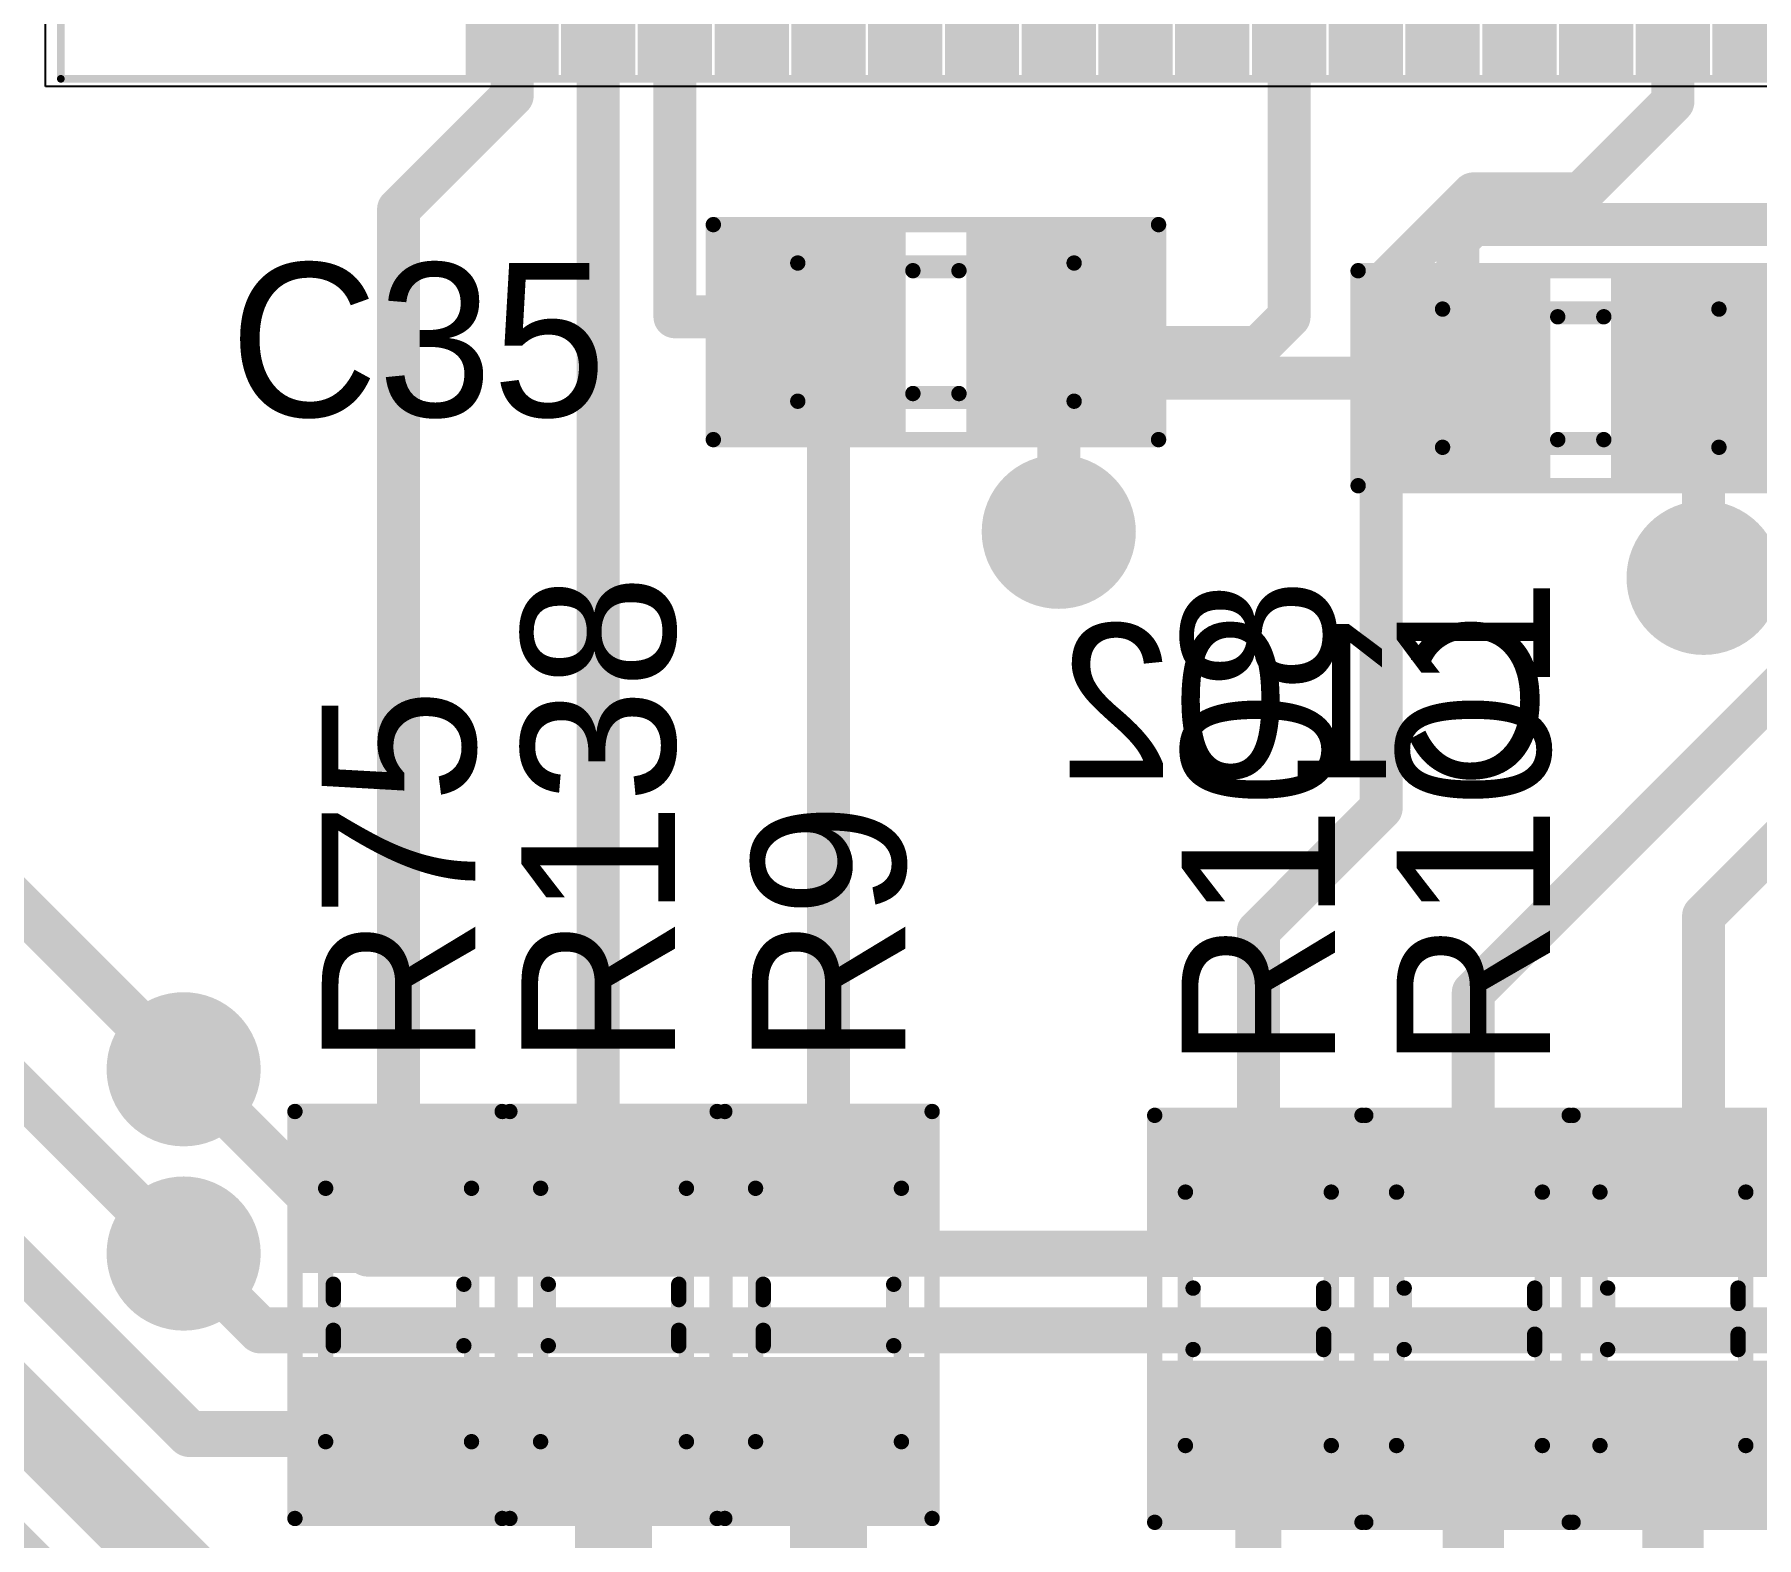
# Model space of a CAD drawing. Header units: millimetres. Extents: x 29 to 180, y 30 to 200.
# Drawn here: x 84.23 to 95.44, y 125.45 to 135.24 of the extents above; entities that cross this region are included whole.
import ezdxf

# ---------------------------------------------------------------- set-up
doc = ezdxf.new("R2010")
doc.units = ezdxf.units.MM
for name, color, linetype in [('BottomLayer', 5, 'Continuous'), ('BottomOverlay', 54, 'Continuous'), ('BottomPaste', 16, 'Continuous'), ('BottomSolder', 6, 'Continuous'), ('Mechanical13', 56, 'Continuous'), ('Mechanical15', 56, 'Continuous'), ('MultiLayer', 9, 'Continuous'), ('TopLayer', 1, 'Continuous'), ('TopOverlay', 2, 'Continuous'), ('TopPaste', 8, 'Continuous'), ('TopSolder', 216, 'Continuous'), ('ViaHoleLayer', 16, 'Continuous')]:
    doc.layers.add(name, color=color, linetype=linetype)

# ---------------------------------------------------------------- blocks, each defined once
blk = doc.blocks.new('SMD_R_0603_136')
at = {"layer": 'Mechanical13', "const_width": 0.1}
for points in [[(0.825, 0.475), (-0.825, 0.475)], [(-0.825, -0.475), (-0.825, 0.475)], [(0.825, -0.475), (0.825, 0.475)], [(0.825, -0.475), (-0.825, -0.475)]]:
    blk.add_lwpolyline(points, dxfattribs=at)
at = {"layer": 'Mechanical13', "const_width": 0.05}
for points in [[(-0.85, 0.475, 1), (-0.8, 0.475, 1)], [(-0.85, 0.475, 1), (-0.8, 0.475, 1)], [(0.8, 0.475, 1), (0.85, 0.475, 1)], [(0.8, 0.475, 1), (0.85, 0.475, 1)], [(-0.85, -0.475, 1), (-0.8, -0.475, 1)], [(-0.85, -0.475, 1), (-0.8, -0.475, 1)], [(0.8, -0.475, 1), (0.85, -0.475, 1)], [(0.8, -0.475, 1), (0.85, -0.475, 1)]]:
    blk.add_lwpolyline(points, format="xyb", close=True, dxfattribs=at)
at = {"layer": 'Mechanical15', "const_width": 0.05}
for points in [[(1.325, 0.675), (-1.325, 0.675)], [(-1.325, -0.675), (-1.325, 0.675)], [(1.325, -0.675), (1.325, 0.675)], [(1.325, -0.675), (-1.325, -0.675)]]:
    blk.add_lwpolyline(points, dxfattribs=at)
at = {"layer": 'Mechanical15', "const_width": 0.025}
for points in [[(-1.338, 0.675, 1), (-1.313, 0.675, 1)], [(-1.338, 0.675, 1), (-1.313, 0.675, 1)], [(1.313, 0.675, 1), (1.338, 0.675, 1)], [(1.313, 0.675, 1), (1.338, 0.675, 1)], [(-1.338, -0.675, 1), (-1.313, -0.675, 1)], [(-1.338, -0.675, 1), (-1.313, -0.675, 1)], [(1.313, -0.675, 1), (1.338, -0.675, 1)], [(1.313, -0.675, 1), (1.338, -0.675, 1)]]:
    blk.add_lwpolyline(points, format="xyb", close=True, dxfattribs=at)
at = {"layer": 'TopLayer'}
for points in [[(-0.375, -0.525), (-0.375, 0.525), (-1.175, -0.525), (-1.175, 0.525)], [(1.175, -0.525), (1.175, 0.525), (0.375, -0.525), (0.375, 0.525)]]:
    blk.add_solid(points, dxfattribs=at)
at = {"layer": 'TopOverlay', "const_width": 0.1}
for points in [[(-1.325, -0.675), (-1.325, 0.675)], [(1.325, 0.675), (-1.325, 0.675)], [(1.325, -0.675), (1.325, 0.675)], [(-0.1, 0.425), (-0.2, 0.425)], [(0.1, 0.425), (-0.1, 0.425)], [(0.2, 0.425), (0.1, 0.425)], [(0.2, -0.425), (-0.2, -0.425)], [(1.325, -0.675), (-1.325, -0.675)]]:
    blk.add_lwpolyline(points, dxfattribs=at)
at = {"layer": 'TopOverlay', "const_width": 0.05}
for points in [[(-1.35, 0.675, 1), (-1.3, 0.675, 1)], [(-1.35, 0.675, 1), (-1.3, 0.675, 1)], [(1.3, 0.675, 1), (1.35, 0.675, 1)], [(1.3, 0.675, 1), (1.35, 0.675, 1)], [(-0.225, 0.425, 1), (-0.175, 0.425, 1)], [(-0.125, 0.425, 1), (-0.075, 0.425, 1)], [(-0.125, 0.425, 1), (-0.075, 0.425, 1)], [(0.075, 0.425, 1), (0.125, 0.425, 1)], [(0.075, 0.425, 1), (0.125, 0.425, 1)], [(0.175, 0.425, 1), (0.225, 0.425, 1)], [(-0.225, -0.425, 1), (-0.175, -0.425, 1)], [(0.175, -0.425, 1), (0.225, -0.425, 1)], [(-1.35, -0.675, 1), (-1.3, -0.675, 1)], [(-1.35, -0.675, 1), (-1.3, -0.675, 1)], [(1.3, -0.675, 1), (1.35, -0.675, 1)], [(1.3, -0.675, 1), (1.35, -0.675, 1)]]:
    blk.add_lwpolyline(points, format="xyb", close=True, dxfattribs=at)
at = {"layer": 'TopPaste'}
for points in [[(-0.375, -0.525), (-0.375, 0.525), (-1.175, -0.525), (-1.175, 0.525)], [(1.175, -0.525), (1.175, 0.525), (0.375, -0.525), (0.375, 0.525)]]:
    blk.add_solid(points, dxfattribs=at)
at = {"layer": 'TopSolder'}
for points in [[(-0.273, -0.627), (-0.273, 0.627), (-1.277, -0.627), (-1.277, 0.627)], [(1.277, -0.627), (1.277, 0.627), (0.273, -0.627), (0.273, 0.627)]]:
    blk.add_solid(points, dxfattribs=at)
blk = doc.blocks.new('SMD_R_0603_186')
at = {"layer": 'Mechanical13', "const_width": 0.1}
for points in [[(-0.825, -0.475), (-0.825, 0.475)], [(0.825, 0.475), (-0.825, 0.475)], [(0.825, -0.475), (0.825, 0.475)], [(0.825, -0.475), (-0.825, -0.475)]]:
    blk.add_lwpolyline(points, dxfattribs=at)
at = {"layer": 'Mechanical13', "const_width": 0.05}
for points in [[(-0.85, 0.475, 1), (-0.8, 0.475, 1)], [(-0.85, 0.475, 1), (-0.8, 0.475, 1)], [(0.8, 0.475, 1), (0.85, 0.475, 1)], [(0.8, 0.475, 1), (0.85, 0.475, 1)], [(-0.85, -0.475, 1), (-0.8, -0.475, 1)], [(-0.85, -0.475, 1), (-0.8, -0.475, 1)], [(0.8, -0.475, 1), (0.85, -0.475, 1)], [(0.8, -0.475, 1), (0.85, -0.475, 1)]]:
    blk.add_lwpolyline(points, format="xyb", close=True, dxfattribs=at)
at = {"layer": 'Mechanical15', "const_width": 0.05}
for points in [[(-1.325, -0.675), (-1.325, 0.675)], [(1.325, 0.675), (-1.325, 0.675)], [(1.325, -0.675), (1.325, 0.675)], [(1.325, -0.675), (-1.325, -0.675)]]:
    blk.add_lwpolyline(points, dxfattribs=at)
at = {"layer": 'Mechanical15', "const_width": 0.025}
for points in [[(-1.338, 0.675, 1), (-1.313, 0.675, 1)], [(-1.338, 0.675, 1), (-1.313, 0.675, 1)], [(1.313, 0.675, 1), (1.338, 0.675, 1)], [(1.313, 0.675, 1), (1.338, 0.675, 1)], [(-1.338, -0.675, 1), (-1.313, -0.675, 1)], [(-1.338, -0.675, 1), (-1.313, -0.675, 1)], [(1.313, -0.675, 1), (1.338, -0.675, 1)], [(1.313, -0.675, 1), (1.338, -0.675, 1)]]:
    blk.add_lwpolyline(points, format="xyb", close=True, dxfattribs=at)
at = {"layer": 'TopLayer'}
for points in [[(-0.375, -0.525), (-0.375, 0.525), (-1.175, -0.525), (-1.175, 0.525)], [(1.175, -0.525), (1.175, 0.525), (0.375, -0.525), (0.375, 0.525)]]:
    blk.add_solid(points, dxfattribs=at)
at = {"layer": 'TopOverlay', "const_width": 0.1}
for points in [[(1.325, 0.675), (-1.325, 0.675)], [(-1.325, -0.675), (-1.325, 0.675)], [(1.325, -0.675), (1.325, 0.675)], [(-0.1, 0.425), (-0.2, 0.425)], [(0.1, 0.425), (-0.1, 0.425)], [(0.2, 0.425), (0.1, 0.425)], [(0.2, -0.425), (-0.2, -0.425)], [(1.325, -0.675), (-1.325, -0.675)]]:
    blk.add_lwpolyline(points, dxfattribs=at)
at = {"layer": 'TopOverlay', "const_width": 0.05}
for points in [[(-1.35, 0.675, 1), (-1.3, 0.675, 1)], [(-1.35, 0.675, 1), (-1.3, 0.675, 1)], [(1.3, 0.675, 1), (1.35, 0.675, 1)], [(1.3, 0.675, 1), (1.35, 0.675, 1)], [(-0.225, 0.425, 1), (-0.175, 0.425, 1)], [(-0.125, 0.425, 1), (-0.075, 0.425, 1)], [(-0.125, 0.425, 1), (-0.075, 0.425, 1)], [(0.075, 0.425, 1), (0.125, 0.425, 1)], [(0.075, 0.425, 1), (0.125, 0.425, 1)], [(0.175, 0.425, 1), (0.225, 0.425, 1)], [(-0.225, -0.425, 1), (-0.175, -0.425, 1)], [(0.175, -0.425, 1), (0.225, -0.425, 1)], [(-1.35, -0.675, 1), (-1.3, -0.675, 1)], [(-1.35, -0.675, 1), (-1.3, -0.675, 1)], [(1.3, -0.675, 1), (1.35, -0.675, 1)], [(1.3, -0.675, 1), (1.35, -0.675, 1)]]:
    blk.add_lwpolyline(points, format="xyb", close=True, dxfattribs=at)
at = {"layer": 'TopPaste'}
for points in [[(-0.375, -0.525), (-0.375, 0.525), (-1.175, -0.525), (-1.175, 0.525)], [(1.175, -0.525), (1.175, 0.525), (0.375, -0.525), (0.375, 0.525)]]:
    blk.add_solid(points, dxfattribs=at)
at = {"layer": 'TopSolder'}
for points in [[(-0.273, -0.627), (-0.273, 0.627), (-1.277, -0.627), (-1.277, 0.627)], [(1.277, -0.627), (1.277, 0.627), (0.273, -0.627), (0.273, 0.627)]]:
    blk.add_solid(points, dxfattribs=at)
blk = doc.blocks.new('SMD_C_0603_237')
at = {"layer": 'Mechanical13', "const_width": 0.1}
for points in [[(-0.9, 0.45), (-0.9, -0.45)], [(0.9, 0.45), (-0.9, 0.45)], [(0.9, 0.45), (0.9, -0.45)], [(0.9, -0.45), (-0.9, -0.45)]]:
    blk.add_lwpolyline(points, dxfattribs=at)
at = {"layer": 'Mechanical13', "const_width": 0.05}
for points in [[(-0.925, 0.45, 1), (-0.875, 0.45, 1)], [(-0.925, 0.45, 1), (-0.875, 0.45, 1)], [(0.875, 0.45, 1), (0.925, 0.45, 1)], [(0.875, 0.45, 1), (0.925, 0.45, 1)], [(-0.925, -0.45, 1), (-0.875, -0.45, 1)], [(-0.925, -0.45, 1), (-0.875, -0.45, 1)], [(0.875, -0.45, 1), (0.925, -0.45, 1)], [(0.875, -0.45, 1), (0.925, -0.45, 1)]]:
    blk.add_lwpolyline(points, format="xyb", close=True, dxfattribs=at)
at = {"layer": 'Mechanical15', "const_width": 0.05}
for points in [[(-1.475, 0.7), (-1.475, -0.7)], [(1.45, 0.7), (-1.475, 0.7)], [(1.45, 0.7), (1.45, -0.7)], [(1.45, -0.7), (-1.475, -0.7)]]:
    blk.add_lwpolyline(points, dxfattribs=at)
at = {"layer": 'Mechanical15', "const_width": 0.025}
for points in [[(-1.488, 0.7, 1), (-1.463, 0.7, 1)], [(-1.488, 0.7, 1), (-1.463, 0.7, 1)], [(1.438, 0.7, 1), (1.462, 0.7, 1)], [(1.438, 0.7, 1), (1.462, 0.7, 1)], [(-1.488, -0.7, 1), (-1.463, -0.7, 1)], [(-1.488, -0.7, 1), (-1.463, -0.7, 1)], [(1.438, -0.7, 1), (1.462, -0.7, 1)], [(1.438, -0.7, 1), (1.462, -0.7, 1)]]:
    blk.add_lwpolyline(points, format="xyb", close=True, dxfattribs=at)
at = {"layer": 'TopLayer'}
for points in [[(-0.3, -0.55), (-0.3, 0.55), (-1.3, -0.55), (-1.3, 0.55)], [(1.3, -0.55), (1.3, 0.55), (0.3, -0.55), (0.3, 0.55)]]:
    blk.add_solid(points, dxfattribs=at)
at = {"layer": 'TopOverlay', "const_width": 0.1}
for points in [[(-1.45, 0.7), (-1.45, -0.7)], [(1.45, 0.7), (-1.45, 0.7)], [(1.45, 0.7), (1.45, -0.7)], [(0.15, 0.4), (-0.15, 0.4)], [(0.15, -0.4), (-0.15, -0.4)], [(1.45, -0.7), (-1.45, -0.7)]]:
    blk.add_lwpolyline(points, dxfattribs=at)
at = {"layer": 'TopOverlay', "const_width": 0.05}
for points in [[(-1.475, 0.7, 1), (-1.425, 0.7, 1)], [(-1.475, 0.7, 1), (-1.425, 0.7, 1)], [(1.425, 0.7, 1), (1.475, 0.7, 1)], [(1.425, 0.7, 1), (1.475, 0.7, 1)], [(-0.175, 0.4, 1), (-0.125, 0.4, 1)], [(0.125, 0.4, 1), (0.175, 0.4, 1)], [(-0.175, -0.4, 1), (-0.125, -0.4, 1)], [(0.125, -0.4, 1), (0.175, -0.4, 1)], [(-1.475, -0.7, 1), (-1.425, -0.7, 1)], [(-1.475, -0.7, 1), (-1.425, -0.7, 1)], [(1.425, -0.7, 1), (1.475, -0.7, 1)], [(1.425, -0.7, 1), (1.475, -0.7, 1)]]:
    blk.add_lwpolyline(points, format="xyb", close=True, dxfattribs=at)
at = {"layer": 'TopPaste'}
for points in [[(-0.3, -0.55), (-0.3, 0.55), (-1.3, -0.55), (-1.3, 0.55)], [(1.3, -0.55), (1.3, 0.55), (0.3, -0.55), (0.3, 0.55)]]:
    blk.add_solid(points, dxfattribs=at)
at = {"layer": 'TopSolder'}
for points in [[(-0.198, -0.652), (-0.198, 0.652), (-1.402, -0.652), (-1.402, 0.652)], [(1.402, -0.652), (1.402, 0.652), (0.198, -0.652), (0.198, 0.652)]]:
    blk.add_solid(points, dxfattribs=at)
blk = doc.blocks.new('SMD_C_0603_B_302')
at = {"layer": 'BottomLayer'}
for points in [[(-1.3, 0.55), (-1.3, -0.55), (-0.3, 0.55), (-0.3, -0.55)], [(0.3, 0.55), (0.3, -0.55), (1.3, 0.55), (1.3, -0.55)]]:
    blk.add_solid(points, dxfattribs=at)
at = {"layer": 'BottomOverlay', "const_width": 0.1}
for points in [[(-1.45, -0.7), (-1.45, 0.7)], [(-1.45, 0.7), (1.45, 0.7)], [(1.45, -0.7), (1.45, 0.7)], [(-0.15, 0.4), (0.15, 0.4)], [(-0.15, -0.4), (0.15, -0.4)], [(-1.45, -0.7), (1.45, -0.7)]]:
    blk.add_lwpolyline(points, dxfattribs=at)
at = {"layer": 'BottomOverlay', "const_width": 0.05}
for points in [[(-1.475, 0.7, 1), (-1.425, 0.7, 1)], [(-1.475, 0.7, 1), (-1.425, 0.7, 1)], [(1.425, 0.7, 1), (1.475, 0.7, 1)], [(1.425, 0.7, 1), (1.475, 0.7, 1)], [(-0.175, 0.4, 1), (-0.125, 0.4, 1)], [(0.125, 0.4, 1), (0.175, 0.4, 1)], [(-0.175, -0.4, 1), (-0.125, -0.4, 1)], [(0.125, -0.4, 1), (0.175, -0.4, 1)], [(-1.475, -0.7, 1), (-1.425, -0.7, 1)], [(-1.475, -0.7, 1), (-1.425, -0.7, 1)], [(1.425, -0.7, 1), (1.475, -0.7, 1)], [(1.425, -0.7, 1), (1.475, -0.7, 1)]]:
    blk.add_lwpolyline(points, format="xyb", close=True, dxfattribs=at)
at = {"layer": 'BottomPaste'}
for points in [[(-1.3, 0.55), (-1.3, -0.55), (-0.3, 0.55), (-0.3, -0.55)], [(0.3, 0.55), (0.3, -0.55), (1.3, 0.55), (1.3, -0.55)]]:
    blk.add_solid(points, dxfattribs=at)
at = {"layer": 'BottomSolder'}
for points in [[(-1.402, 0.652), (-1.402, -0.652), (-0.198, 0.652), (-0.198, -0.652)], [(0.198, 0.652), (0.198, -0.652), (1.402, 0.652), (1.402, -0.652)]]:
    blk.add_solid(points, dxfattribs=at)
at = {"layer": 'Mechanical13', "const_width": 0.1}
for points in [[(-0.9, -0.45), (-0.9, 0.45)], [(-0.9, 0.45), (0.9, 0.45)], [(0.9, -0.45), (0.9, 0.45)], [(-0.9, -0.45), (0.9, -0.45)]]:
    blk.add_lwpolyline(points, dxfattribs=at)
at = {"layer": 'Mechanical13', "const_width": 0.05}
for points in [[(-0.925, 0.45, 1), (-0.875, 0.45, 1)], [(-0.925, 0.45, 1), (-0.875, 0.45, 1)], [(0.875, 0.45, 1), (0.925, 0.45, 1)], [(0.875, 0.45, 1), (0.925, 0.45, 1)], [(-0.925, -0.45, 1), (-0.875, -0.45, 1)], [(-0.925, -0.45, 1), (-0.875, -0.45, 1)], [(0.875, -0.45, 1), (0.925, -0.45, 1)], [(0.875, -0.45, 1), (0.925, -0.45, 1)]]:
    blk.add_lwpolyline(points, format="xyb", close=True, dxfattribs=at)
at = {"layer": 'Mechanical15', "const_width": 0.05}
for points in [[(-1.475, -0.7), (-1.475, 0.7)], [(-1.475, 0.7), (1.45, 0.7)], [(1.45, -0.7), (1.45, 0.7)], [(-1.475, -0.7), (1.45, -0.7)]]:
    blk.add_lwpolyline(points, dxfattribs=at)
at = {"layer": 'Mechanical15', "const_width": 0.025}
for points in [[(-1.488, 0.7, 1), (-1.463, 0.7, 1)], [(-1.488, 0.7, 1), (-1.463, 0.7, 1)], [(1.438, 0.7, 1), (1.462, 0.7, 1)], [(1.438, 0.7, 1), (1.462, 0.7, 1)], [(-1.488, -0.7, 1), (-1.463, -0.7, 1)], [(-1.488, -0.7, 1), (-1.463, -0.7, 1)], [(1.438, -0.7, 1), (1.462, -0.7, 1)], [(1.438, -0.7, 1), (1.462, -0.7, 1)]]:
    blk.add_lwpolyline(points, format="xyb", close=True, dxfattribs=at)
blk = doc.blocks.new('SMD_R_0603_428')
at = {"layer": 'Mechanical13', "const_width": 0.1}
for points in [[(-0.825, 0.475), (-0.825, -0.475)], [(-0.825, 0.475), (0.825, 0.475)], [(0.825, 0.475), (0.825, -0.475)], [(-0.825, -0.475), (0.825, -0.475)]]:
    blk.add_lwpolyline(points, dxfattribs=at)
at = {"layer": 'Mechanical13', "const_width": 0.05}
for points in [[(-0.85, 0.475, 1), (-0.8, 0.475, 1)], [(-0.85, 0.475, 1), (-0.8, 0.475, 1)], [(0.8, 0.475, 1), (0.85, 0.475, 1)], [(0.8, 0.475, 1), (0.85, 0.475, 1)], [(-0.85, -0.475, 1), (-0.8, -0.475, 1)], [(-0.85, -0.475, 1), (-0.8, -0.475, 1)], [(0.8, -0.475, 1), (0.85, -0.475, 1)], [(0.8, -0.475, 1), (0.85, -0.475, 1)]]:
    blk.add_lwpolyline(points, format="xyb", close=True, dxfattribs=at)
at = {"layer": 'Mechanical15', "const_width": 0.05}
for points in [[(-1.325, 0.675), (-1.325, -0.675)], [(-1.325, 0.675), (1.325, 0.675)], [(1.325, 0.675), (1.325, -0.675)], [(-1.325, -0.675), (1.325, -0.675)]]:
    blk.add_lwpolyline(points, dxfattribs=at)
at = {"layer": 'Mechanical15', "const_width": 0.025}
for points in [[(-1.338, 0.675, 1), (-1.313, 0.675, 1)], [(-1.338, 0.675, 1), (-1.313, 0.675, 1)], [(1.313, 0.675, 1), (1.338, 0.675, 1)], [(1.313, 0.675, 1), (1.338, 0.675, 1)], [(-1.338, -0.675, 1), (-1.313, -0.675, 1)], [(-1.338, -0.675, 1), (-1.313, -0.675, 1)], [(1.313, -0.675, 1), (1.338, -0.675, 1)], [(1.313, -0.675, 1), (1.338, -0.675, 1)]]:
    blk.add_lwpolyline(points, format="xyb", close=True, dxfattribs=at)
at = {"layer": 'TopLayer'}
for points in [[(-0.375, -0.525), (-0.375, 0.525), (-1.175, -0.525), (-1.175, 0.525)], [(1.175, -0.525), (1.175, 0.525), (0.375, -0.525), (0.375, 0.525)]]:
    blk.add_solid(points, dxfattribs=at)
at = {"layer": 'TopOverlay', "const_width": 0.1}
for points in [[(-1.325, 0.675), (1.325, 0.675)], [(-1.325, 0.675), (-1.325, -0.675)], [(1.325, 0.675), (1.325, -0.675)], [(-0.2, 0.425), (-0.1, 0.425)], [(-0.1, 0.425), (0.1, 0.425)], [(0.1, 0.425), (0.2, 0.425)], [(-0.2, -0.425), (0.2, -0.425)], [(-1.325, -0.675), (1.325, -0.675)]]:
    blk.add_lwpolyline(points, dxfattribs=at)
at = {"layer": 'TopOverlay', "const_width": 0.05}
for points in [[(-1.35, 0.675, 1), (-1.3, 0.675, 1)], [(-1.35, 0.675, 1), (-1.3, 0.675, 1)], [(1.3, 0.675, 1), (1.35, 0.675, 1)], [(1.3, 0.675, 1), (1.35, 0.675, 1)], [(-0.225, 0.425, 1), (-0.175, 0.425, 1)], [(-0.125, 0.425, 1), (-0.075, 0.425, 1)], [(-0.125, 0.425, 1), (-0.075, 0.425, 1)], [(0.075, 0.425, 1), (0.125, 0.425, 1)], [(0.075, 0.425, 1), (0.125, 0.425, 1)], [(0.175, 0.425, 1), (0.225, 0.425, 1)], [(-0.225, -0.425, 1), (-0.175, -0.425, 1)], [(0.175, -0.425, 1), (0.225, -0.425, 1)], [(-1.35, -0.675, 1), (-1.3, -0.675, 1)], [(-1.35, -0.675, 1), (-1.3, -0.675, 1)], [(1.3, -0.675, 1), (1.35, -0.675, 1)], [(1.3, -0.675, 1), (1.35, -0.675, 1)]]:
    blk.add_lwpolyline(points, format="xyb", close=True, dxfattribs=at)
at = {"layer": 'TopPaste'}
for points in [[(-0.375, -0.525), (-0.375, 0.525), (-1.175, -0.525), (-1.175, 0.525)], [(1.175, -0.525), (1.175, 0.525), (0.375, -0.525), (0.375, 0.525)]]:
    blk.add_solid(points, dxfattribs=at)
at = {"layer": 'TopSolder'}
for points in [[(-0.273, -0.627), (-0.273, 0.627), (-1.277, -0.627), (-1.277, 0.627)], [(1.277, -0.627), (1.277, 0.627), (0.273, -0.627), (0.273, 0.627)]]:
    blk.add_solid(points, dxfattribs=at)
blk = doc.blocks.new('SMD_R_0603_484')
at = {"layer": 'Mechanical13', "const_width": 0.1}
for points in [[(-0.825, 0.475), (-0.825, -0.475)], [(-0.825, 0.475), (0.825, 0.475)], [(0.825, 0.475), (0.825, -0.475)], [(-0.825, -0.475), (0.825, -0.475)]]:
    blk.add_lwpolyline(points, dxfattribs=at)
at = {"layer": 'Mechanical13', "const_width": 0.05}
for points in [[(-0.85, 0.475, 1), (-0.8, 0.475, 1)], [(-0.85, 0.475, 1), (-0.8, 0.475, 1)], [(0.8, 0.475, 1), (0.85, 0.475, 1)], [(0.8, 0.475, 1), (0.85, 0.475, 1)], [(-0.85, -0.475, 1), (-0.8, -0.475, 1)], [(-0.85, -0.475, 1), (-0.8, -0.475, 1)], [(0.8, -0.475, 1), (0.85, -0.475, 1)], [(0.8, -0.475, 1), (0.85, -0.475, 1)]]:
    blk.add_lwpolyline(points, format="xyb", close=True, dxfattribs=at)
at = {"layer": 'Mechanical15', "const_width": 0.05}
for points in [[(-1.325, 0.675), (-1.325, -0.675)], [(-1.325, 0.675), (1.325, 0.675)], [(1.325, 0.675), (1.325, -0.675)], [(-1.325, -0.675), (1.325, -0.675)]]:
    blk.add_lwpolyline(points, dxfattribs=at)
at = {"layer": 'Mechanical15', "const_width": 0.025}
for points in [[(-1.338, 0.675, 1), (-1.313, 0.675, 1)], [(-1.338, 0.675, 1), (-1.313, 0.675, 1)], [(1.313, 0.675, 1), (1.338, 0.675, 1)], [(1.313, 0.675, 1), (1.338, 0.675, 1)], [(-1.338, -0.675, 1), (-1.313, -0.675, 1)], [(-1.338, -0.675, 1), (-1.313, -0.675, 1)], [(1.313, -0.675, 1), (1.338, -0.675, 1)], [(1.313, -0.675, 1), (1.338, -0.675, 1)]]:
    blk.add_lwpolyline(points, format="xyb", close=True, dxfattribs=at)
at = {"layer": 'TopLayer'}
for points in [[(-0.375, -0.525), (-0.375, 0.525), (-1.175, -0.525), (-1.175, 0.525)], [(1.175, -0.525), (1.175, 0.525), (0.375, -0.525), (0.375, 0.525)]]:
    blk.add_solid(points, dxfattribs=at)
at = {"layer": 'TopOverlay', "const_width": 0.1}
for points in [[(-1.325, 0.675), (1.325, 0.675)], [(-1.325, 0.675), (-1.325, -0.675)], [(1.325, 0.675), (1.325, -0.675)], [(-0.2, 0.425), (-0.1, 0.425)], [(-0.1, 0.425), (0.1, 0.425)], [(0.1, 0.425), (0.2, 0.425)], [(-0.2, -0.425), (0.2, -0.425)], [(-1.325, -0.675), (1.325, -0.675)]]:
    blk.add_lwpolyline(points, dxfattribs=at)
at = {"layer": 'TopOverlay', "const_width": 0.05}
for points in [[(-1.35, 0.675, 1), (-1.3, 0.675, 1)], [(-1.35, 0.675, 1), (-1.3, 0.675, 1)], [(1.3, 0.675, 1), (1.35, 0.675, 1)], [(1.3, 0.675, 1), (1.35, 0.675, 1)], [(-0.225, 0.425, 1), (-0.175, 0.425, 1)], [(-0.125, 0.425, 1), (-0.075, 0.425, 1)], [(-0.125, 0.425, 1), (-0.075, 0.425, 1)], [(0.075, 0.425, 1), (0.125, 0.425, 1)], [(0.075, 0.425, 1), (0.125, 0.425, 1)], [(0.175, 0.425, 1), (0.225, 0.425, 1)], [(-0.225, -0.425, 1), (-0.175, -0.425, 1)], [(0.175, -0.425, 1), (0.225, -0.425, 1)], [(-1.35, -0.675, 1), (-1.3, -0.675, 1)], [(-1.35, -0.675, 1), (-1.3, -0.675, 1)], [(1.3, -0.675, 1), (1.35, -0.675, 1)], [(1.3, -0.675, 1), (1.35, -0.675, 1)]]:
    blk.add_lwpolyline(points, format="xyb", close=True, dxfattribs=at)
at = {"layer": 'TopPaste'}
for points in [[(-0.375, -0.525), (-0.375, 0.525), (-1.175, -0.525), (-1.175, 0.525)], [(1.175, -0.525), (1.175, 0.525), (0.375, -0.525), (0.375, 0.525)]]:
    blk.add_solid(points, dxfattribs=at)
at = {"layer": 'TopSolder'}
for points in [[(-0.273, -0.627), (-0.273, 0.627), (-1.277, -0.627), (-1.277, 0.627)], [(1.277, -0.627), (1.277, 0.627), (0.273, -0.627), (0.273, 0.627)]]:
    blk.add_solid(points, dxfattribs=at)
blk = doc.blocks.new('SMD_R_0603_491')
at = {"layer": 'Mechanical13', "const_width": 0.1}
for points in [[(-0.825, -0.475), (-0.825, 0.475)], [(0.825, 0.475), (-0.825, 0.475)], [(0.825, -0.475), (0.825, 0.475)], [(0.825, -0.475), (-0.825, -0.475)]]:
    blk.add_lwpolyline(points, dxfattribs=at)
at = {"layer": 'Mechanical13', "const_width": 0.05}
for points in [[(-0.85, 0.475, 1), (-0.8, 0.475, 1)], [(-0.85, 0.475, 1), (-0.8, 0.475, 1)], [(0.8, 0.475, 1), (0.85, 0.475, 1)], [(0.8, 0.475, 1), (0.85, 0.475, 1)], [(-0.85, -0.475, 1), (-0.8, -0.475, 1)], [(-0.85, -0.475, 1), (-0.8, -0.475, 1)], [(0.8, -0.475, 1), (0.85, -0.475, 1)], [(0.8, -0.475, 1), (0.85, -0.475, 1)]]:
    blk.add_lwpolyline(points, format="xyb", close=True, dxfattribs=at)
at = {"layer": 'Mechanical15', "const_width": 0.05}
for points in [[(-1.325, -0.675), (-1.325, 0.675)], [(1.325, 0.675), (-1.325, 0.675)], [(1.325, -0.675), (1.325, 0.675)], [(1.325, -0.675), (-1.325, -0.675)]]:
    blk.add_lwpolyline(points, dxfattribs=at)
at = {"layer": 'Mechanical15', "const_width": 0.025}
for points in [[(-1.338, 0.675, 1), (-1.313, 0.675, 1)], [(-1.338, 0.675, 1), (-1.313, 0.675, 1)], [(1.313, 0.675, 1), (1.338, 0.675, 1)], [(1.313, 0.675, 1), (1.338, 0.675, 1)], [(-1.338, -0.675, 1), (-1.313, -0.675, 1)], [(-1.338, -0.675, 1), (-1.313, -0.675, 1)], [(1.313, -0.675, 1), (1.338, -0.675, 1)], [(1.313, -0.675, 1), (1.338, -0.675, 1)]]:
    blk.add_lwpolyline(points, format="xyb", close=True, dxfattribs=at)
at = {"layer": 'TopLayer'}
for points in [[(-0.375, -0.525), (-0.375, 0.525), (-1.175, -0.525), (-1.175, 0.525)], [(1.175, -0.525), (1.175, 0.525), (0.375, -0.525), (0.375, 0.525)]]:
    blk.add_solid(points, dxfattribs=at)
at = {"layer": 'TopOverlay', "const_width": 0.1}
for points in [[(1.325, 0.675), (-1.325, 0.675)], [(-1.325, -0.675), (-1.325, 0.675)], [(1.325, -0.675), (1.325, 0.675)], [(-0.1, 0.425), (-0.2, 0.425)], [(0.1, 0.425), (-0.1, 0.425)], [(0.2, 0.425), (0.1, 0.425)], [(0.2, -0.425), (-0.2, -0.425)], [(1.325, -0.675), (-1.325, -0.675)]]:
    blk.add_lwpolyline(points, dxfattribs=at)
at = {"layer": 'TopOverlay', "const_width": 0.05}
for points in [[(-1.35, 0.675, 1), (-1.3, 0.675, 1)], [(-1.35, 0.675, 1), (-1.3, 0.675, 1)], [(1.3, 0.675, 1), (1.35, 0.675, 1)], [(1.3, 0.675, 1), (1.35, 0.675, 1)], [(-0.225, 0.425, 1), (-0.175, 0.425, 1)], [(-0.125, 0.425, 1), (-0.075, 0.425, 1)], [(-0.125, 0.425, 1), (-0.075, 0.425, 1)], [(0.075, 0.425, 1), (0.125, 0.425, 1)], [(0.075, 0.425, 1), (0.125, 0.425, 1)], [(0.175, 0.425, 1), (0.225, 0.425, 1)], [(-0.225, -0.425, 1), (-0.175, -0.425, 1)], [(0.175, -0.425, 1), (0.225, -0.425, 1)], [(-1.35, -0.675, 1), (-1.3, -0.675, 1)], [(-1.35, -0.675, 1), (-1.3, -0.675, 1)], [(1.3, -0.675, 1), (1.35, -0.675, 1)], [(1.3, -0.675, 1), (1.35, -0.675, 1)]]:
    blk.add_lwpolyline(points, format="xyb", close=True, dxfattribs=at)
at = {"layer": 'TopPaste'}
for points in [[(-0.375, -0.525), (-0.375, 0.525), (-1.175, -0.525), (-1.175, 0.525)], [(1.175, -0.525), (1.175, 0.525), (0.375, -0.525), (0.375, 0.525)]]:
    blk.add_solid(points, dxfattribs=at)
at = {"layer": 'TopSolder'}
for points in [[(-0.273, -0.627), (-0.273, 0.627), (-1.277, -0.627), (-1.277, 0.627)], [(1.277, -0.627), (1.277, 0.627), (0.273, -0.627), (0.273, 0.627)]]:
    blk.add_solid(points, dxfattribs=at)
blk = doc.blocks.new('SMD_R_0603_508')
at = {"layer": 'Mechanical13', "const_width": 0.1}
for points in [[(-0.825, -0.475), (-0.825, 0.475)], [(0.825, 0.475), (-0.825, 0.475)], [(0.825, -0.475), (0.825, 0.475)], [(0.825, -0.475), (-0.825, -0.475)]]:
    blk.add_lwpolyline(points, dxfattribs=at)
at = {"layer": 'Mechanical13', "const_width": 0.05}
for points in [[(-0.85, 0.475, 1), (-0.8, 0.475, 1)], [(-0.85, 0.475, 1), (-0.8, 0.475, 1)], [(0.8, 0.475, 1), (0.85, 0.475, 1)], [(0.8, 0.475, 1), (0.85, 0.475, 1)], [(-0.85, -0.475, 1), (-0.8, -0.475, 1)], [(-0.85, -0.475, 1), (-0.8, -0.475, 1)], [(0.8, -0.475, 1), (0.85, -0.475, 1)], [(0.8, -0.475, 1), (0.85, -0.475, 1)]]:
    blk.add_lwpolyline(points, format="xyb", close=True, dxfattribs=at)
at = {"layer": 'Mechanical15', "const_width": 0.05}
for points in [[(-1.325, -0.675), (-1.325, 0.675)], [(1.325, 0.675), (-1.325, 0.675)], [(1.325, -0.675), (1.325, 0.675)], [(1.325, -0.675), (-1.325, -0.675)]]:
    blk.add_lwpolyline(points, dxfattribs=at)
at = {"layer": 'Mechanical15', "const_width": 0.025}
for points in [[(-1.338, 0.675, 1), (-1.313, 0.675, 1)], [(-1.338, 0.675, 1), (-1.313, 0.675, 1)], [(1.313, 0.675, 1), (1.338, 0.675, 1)], [(1.313, 0.675, 1), (1.338, 0.675, 1)], [(-1.338, -0.675, 1), (-1.313, -0.675, 1)], [(-1.338, -0.675, 1), (-1.313, -0.675, 1)], [(1.313, -0.675, 1), (1.338, -0.675, 1)], [(1.313, -0.675, 1), (1.338, -0.675, 1)]]:
    blk.add_lwpolyline(points, format="xyb", close=True, dxfattribs=at)
at = {"layer": 'TopLayer'}
for points in [[(-0.375, -0.525), (-0.375, 0.525), (-1.175, -0.525), (-1.175, 0.525)], [(1.175, -0.525), (1.175, 0.525), (0.375, -0.525), (0.375, 0.525)]]:
    blk.add_solid(points, dxfattribs=at)
at = {"layer": 'TopOverlay', "const_width": 0.1}
for points in [[(1.325, 0.675), (-1.325, 0.675)], [(-1.325, -0.675), (-1.325, 0.675)], [(1.325, -0.675), (1.325, 0.675)], [(-0.1, 0.425), (-0.2, 0.425)], [(0.1, 0.425), (-0.1, 0.425)], [(0.2, 0.425), (0.1, 0.425)], [(0.2, -0.425), (-0.2, -0.425)], [(1.325, -0.675), (-1.325, -0.675)]]:
    blk.add_lwpolyline(points, dxfattribs=at)
at = {"layer": 'TopOverlay', "const_width": 0.05}
for points in [[(-1.35, 0.675, 1), (-1.3, 0.675, 1)], [(-1.35, 0.675, 1), (-1.3, 0.675, 1)], [(1.3, 0.675, 1), (1.35, 0.675, 1)], [(1.3, 0.675, 1), (1.35, 0.675, 1)], [(-0.225, 0.425, 1), (-0.175, 0.425, 1)], [(-0.125, 0.425, 1), (-0.075, 0.425, 1)], [(-0.125, 0.425, 1), (-0.075, 0.425, 1)], [(0.075, 0.425, 1), (0.125, 0.425, 1)], [(0.075, 0.425, 1), (0.125, 0.425, 1)], [(0.175, 0.425, 1), (0.225, 0.425, 1)], [(-0.225, -0.425, 1), (-0.175, -0.425, 1)], [(0.175, -0.425, 1), (0.225, -0.425, 1)], [(-1.35, -0.675, 1), (-1.3, -0.675, 1)], [(-1.35, -0.675, 1), (-1.3, -0.675, 1)], [(1.3, -0.675, 1), (1.35, -0.675, 1)], [(1.3, -0.675, 1), (1.35, -0.675, 1)]]:
    blk.add_lwpolyline(points, format="xyb", close=True, dxfattribs=at)
at = {"layer": 'TopPaste'}
for points in [[(-0.375, -0.525), (-0.375, 0.525), (-1.175, -0.525), (-1.175, 0.525)], [(1.175, -0.525), (1.175, 0.525), (0.375, -0.525), (0.375, 0.525)]]:
    blk.add_solid(points, dxfattribs=at)
at = {"layer": 'TopSolder'}
for points in [[(-0.273, -0.627), (-0.273, 0.627), (-1.277, -0.627), (-1.277, 0.627)], [(1.277, -0.627), (1.277, 0.627), (0.273, -0.627), (0.273, 0.627)]]:
    blk.add_solid(points, dxfattribs=at)
blk = doc.blocks.new('SOT486_1_V_621')
at = {"layer": 'Mechanical15', "const_width": 0.05}
for points in [[(11.75, -11.75), (11.75, 11.75)], [(11.75, -11.75), (-11.75, -11.75)]]:
    blk.add_lwpolyline(points, dxfattribs=at)
at = {"layer": 'Mechanical15', "const_width": 0.025}
blk.add_lwpolyline([(11.738, -11.75, 1), (11.763, -11.75, 1)], format="xyb", close=True, dxfattribs=at)
blk.add_lwpolyline([(11.738, -11.75, 1), (11.763, -11.75, 1)], format="xyb", close=True, dxfattribs=at)
at = {"layer": 'TopLayer'}
for points in [[(11.65, -0.89), (11.65, -0.61), (10.15, -0.89), (10.15, -0.61)], [(11.65, -1.39), (11.65, -1.11), (10.15, -1.39), (10.15, -1.11)], [(11.65, -1.89), (11.65, -1.61), (10.15, -1.89), (10.15, -1.61)], [(11.65, -2.39), (11.65, -2.11), (10.15, -2.39), (10.15, -2.11)], [(11.65, -2.89), (11.65, -2.61), (10.15, -2.89), (10.15, -2.61)], [(11.65, -3.39), (11.65, -3.11), (10.15, -3.39), (10.15, -3.11)], [(11.65, -3.89), (11.65, -3.61), (10.15, -3.89), (10.15, -3.61)], [(11.65, -4.39), (11.65, -4.11), (10.15, -4.39), (10.15, -4.11)], [(11.65, -4.89), (11.65, -4.61), (10.15, -4.89), (10.15, -4.61)], [(11.65, -5.39), (11.65, -5.11), (10.15, -5.39), (10.15, -5.11)], [(11.65, -5.89), (11.65, -5.61), (10.15, -5.89), (10.15, -5.61)], [(11.65, -6.39), (11.65, -6.11), (10.15, -6.39), (10.15, -6.11)], [(11.65, -6.89), (11.65, -6.61), (10.15, -6.89), (10.15, -6.61)], [(11.65, -7.39), (11.65, -7.11), (10.15, -7.39), (10.15, -7.11)], [(11.65, -7.89), (11.65, -7.61), (10.15, -7.89), (10.15, -7.61)], [(11.65, -8.39), (11.65, -8.11), (10.15, -8.39), (10.15, -8.11)], [(11.65, -9.01), (11.65, -8.61), (10.15, -9.01), (10.15, -8.61)]]:
    blk.add_solid(points, dxfattribs=at)
at = {"layer": 'TopPaste'}
for points in [[(11.65, -0.89), (11.65, -0.61), (10.15, -0.89), (10.15, -0.61)], [(11.65, -1.39), (11.65, -1.11), (10.15, -1.39), (10.15, -1.11)], [(11.65, -1.89), (11.65, -1.61), (10.15, -1.89), (10.15, -1.61)], [(11.65, -2.39), (11.65, -2.11), (10.15, -2.39), (10.15, -2.11)], [(11.65, -2.89), (11.65, -2.61), (10.15, -2.89), (10.15, -2.61)], [(11.65, -3.39), (11.65, -3.11), (10.15, -3.39), (10.15, -3.11)], [(11.65, -3.89), (11.65, -3.61), (10.15, -3.89), (10.15, -3.61)], [(11.65, -4.39), (11.65, -4.11), (10.15, -4.39), (10.15, -4.11)], [(11.65, -4.89), (11.65, -4.61), (10.15, -4.89), (10.15, -4.61)], [(11.65, -5.39), (11.65, -5.11), (10.15, -5.39), (10.15, -5.11)], [(11.65, -5.89), (11.65, -5.61), (10.15, -5.89), (10.15, -5.61)], [(11.65, -6.39), (11.65, -6.11), (10.15, -6.39), (10.15, -6.11)], [(11.65, -6.89), (11.65, -6.61), (10.15, -6.89), (10.15, -6.61)], [(11.65, -7.39), (11.65, -7.11), (10.15, -7.39), (10.15, -7.11)], [(11.65, -7.89), (11.65, -7.61), (10.15, -7.89), (10.15, -7.61)], [(11.65, -8.39), (11.65, -8.11), (10.15, -8.39), (10.15, -8.11)], [(11.65, -9.01), (11.65, -8.61), (10.15, -9.01), (10.15, -8.61)]]:
    blk.add_solid(points, dxfattribs=at)
at = {"layer": 'TopSolder'}
for points in [[(11.752, -0.992), (11.752, -0.508), (10.048, -0.992), (10.048, -0.508)], [(11.752, -1.492), (11.752, -1.008), (10.048, -1.492), (10.048, -1.008)], [(11.752, -1.992), (11.752, -1.508), (10.048, -1.992), (10.048, -1.508)], [(11.752, -2.492), (11.752, -2.008), (10.048, -2.492), (10.048, -2.008)], [(11.752, -2.992), (11.752, -2.508), (10.048, -2.992), (10.048, -2.508)], [(11.752, -3.492), (11.752, -3.008), (10.048, -3.492), (10.048, -3.008)], [(11.752, -3.992), (11.752, -3.508), (10.048, -3.992), (10.048, -3.508)], [(11.752, -4.492), (11.752, -4.008), (10.048, -4.492), (10.048, -4.008)], [(11.752, -4.992), (11.752, -4.508), (10.048, -4.992), (10.048, -4.508)], [(11.752, -5.492), (11.752, -5.008), (10.048, -5.492), (10.048, -5.008)], [(11.752, -5.992), (11.752, -5.508), (10.048, -5.992), (10.048, -5.508)], [(11.752, -6.492), (11.752, -6.008), (10.048, -6.492), (10.048, -6.008)], [(11.752, -6.992), (11.752, -6.508), (10.048, -6.992), (10.048, -6.508)], [(11.752, -7.492), (11.752, -7.008), (10.048, -7.492), (10.048, -7.008)], [(11.752, -7.992), (11.752, -7.508), (10.048, -7.992), (10.048, -7.508)], [(11.752, -8.492), (11.752, -8.008), (10.048, -8.492), (10.048, -8.008)], [(11.752, -9.112), (11.752, -8.508), (10.048, -9.112), (10.048, -8.508)]]:
    blk.add_solid(points, dxfattribs=at)

msp = doc.modelspace()

# ---------------------------------------------------------------- linework, layer by layer
at = {"layer": 'BottomLayer'}
for p, q in [((84.3, 134.9), (84.3, 153.486)), ((105.486, 134.9), (84.3, 134.9))]:
    msp.add_line(p, q, dxfattribs=at)
for points, const_width in [([(93.5, 133.9), (93.6, 134)], 0.28), ([(93.6, 134), (97.3, 134)], 0.28), ([(93.5, 133), (93.5, 133.9)], 0.28), ([(90.9, 133), (93.5, 133)], 0.28), ([(90.9, 132), (90.9, 133)], 0.28), ([(95.1, 131.7), (95.1, 133)], 0.28), ([(85.2, 128.5), (86.4, 127.3)], 0.3), ([(85.2, 127.3), (85.7, 126.8)], 0.3), ([(86.4, 127.3), (99, 127.3)], 0.3), ([(85.7, 126.8), (97.7, 126.8)], 0.3)]:
    msp.add_lwpolyline(points, dxfattribs=dict(at, const_width=const_width))
for points, const_width in [([(93.53, 134, 1), (93.67, 134, 1)], 0.14), ([(93.53, 134, 1), (93.67, 134, 1)], 0.14), ([(93.43, 133.9, 1), (93.57, 133.9, 1)], 0.14), ([(93.43, 133.9, 1), (93.57, 133.9, 1)], 0.14), ([(90.83, 133, 1), (90.97, 133, 1)], 0.14), ([(90.83, 133, 1), (90.97, 133, 1)], 0.14), ([(93.43, 133, 1), (93.57, 133, 1)], 0.14), ([(93.43, 133, 1), (93.57, 133, 1)], 0.14), ([(95.03, 133, 1), (95.17, 133, 1)], 0.14), ([(90.7, 132, 1), (91.1, 132, 1)], 0.4), ([(90.83, 132, 1), (90.97, 132, 1)], 0.14), ([(94.9, 131.7, 1), (95.3, 131.7, 1)], 0.4), ([(95.03, 131.7, 1), (95.17, 131.7, 1)], 0.14), ([(85, 128.5, 1), (85.4, 128.5, 1)], 0.4), ([(85.125, 128.5, 1), (85.275, 128.5, 1)], 0.15), ([(85, 127.3, 1), (85.4, 127.3, 1)], 0.4), ([(85.125, 127.3, 1), (85.275, 127.3, 1)], 0.15), ([(86.325, 127.3, 1), (86.475, 127.3, 1)], 0.15), ([(86.325, 127.3, 1), (86.475, 127.3, 1)], 0.15), ([(85.625, 126.8, 1), (85.775, 126.8, 1)], 0.15), ([(85.625, 126.8, 1), (85.775, 126.8, 1)], 0.15)]:
    msp.add_lwpolyline(points, format="xyb", close=True, dxfattribs=dict(at, const_width=const_width))
at = {"layer": 'BottomSolder', "const_width": 0.502}
for points in [[(90.649, 132, 1), (91.151, 132, 1)], [(94.849, 131.7, 1), (95.351, 131.7, 1)], [(84.949, 128.5, 1), (85.451, 128.5, 1)], [(84.949, 127.3, 1), (85.451, 127.3, 1)]]:
    msp.add_lwpolyline(points, format="xyb", close=True, dxfattribs=at)
at = {"layer": 'MultiLayer', "const_width": 0.4}
for points in [[(90.7, 132, 1), (91.1, 132, 1)], [(94.9, 131.7, 1), (95.3, 131.7, 1)], [(85, 128.5, 1), (85.4, 128.5, 1)], [(85, 127.3, 1), (85.4, 127.3, 1)]]:
    msp.add_lwpolyline(points, format="xyb", close=True, dxfattribs=at)
at = {"layer": 'TopLayer'}
for points, const_width in [([(87.34, 134.84), (87.34, 135.8)], 0.28), ([(87.9, 127.775), (87.9, 135.8)], 0.28), ([(88.4, 133.4), (88.4, 135.8)], 0.28), ([(92.4, 133.4), (92.4, 135.8)], 0.28), ([(94.9, 134.8), (94.9, 135.8)], 0.28), ([(86.6, 134.1), (87.34, 134.84)], 0.28), ([(94.3, 134.2), (94.9, 134.8)], 0.28), ([(93, 133.6), (93.6, 134.2)], 0.28), ([(93.6, 134.2), (94.3, 134.2)], 0.28), ([(86.6, 127.675), (86.6, 134.1)], 0.28), ([(93, 130.2), (93, 133.6)], 0.28), ([(88.4, 133.4), (89.2, 133.4)], 0.28), ([(89.2, 133.4), (89.3, 133.3)], 0.28), ([(92.2, 133.2), (92.4, 133.4)], 0.28), ([(95.1, 133.2), (95.3, 133.4)], 0.28), ([(95.3, 133.4), (95.9, 133.4)], 0.28), ([(89.3, 133.3), (89.4, 133.2)], 0.28), ([(90.9, 133.3), (91, 133.2)], 0.28), ([(90.9, 132), (90.9, 133.3)], 0.28), ([(89.4, 127.675), (89.4, 133.2)], 0.28), ([(91, 133.2), (92.2, 133.2)], 0.28), ([(95.1, 131.7), (95.1, 133.2)], 0.28), ([(81.604, 132.096), (85.2, 128.5)], 0.3), ([(81.3, 131.2), (85.2, 127.3)], 0.3), ([(93.6, 129), (95.9, 131.3)], 0.28), ([(95.1, 129.5), (96.4, 130.8)], 0.28), ([(80.767, 130.596), (85.238, 126.125)], 0.3), ([(92.2, 129.4), (93, 130.2)], 0.28), ([(80.5, 129.9), (85.7, 124.7)], 0.5), ([(95.1, 127.65), (95.1, 129.5)], 0.28), ([(80.2, 129.3), (85.6, 123.9)], 0.3), ([(92.2, 127.65), (92.2, 129.4)], 0.28), ([(93.6, 127.875), (93.6, 129)], 0.28), ([(93.6, 127.875), (93.8, 127.675)], 0.28), ([(87.9, 127.775), (88, 127.675)], 0.28), ([(93.575, 127.65), (93.6, 127.675)], 0.28), ([(88, 124.7), (88, 126.125)], 0.5), ([(89.4, 124.8), (89.4, 126.125)], 0.5), ([(85.238, 126.125), (86.6, 126.125)], 0.3), ([(92.2, 124.9), (92.2, 126.1)], 0.3), ([(94.9, 125.8), (95.1, 126)], 0.4), ([(93.6, 124.9), (93.6, 125.9)], 0.4), ([(94.9, 124.9), (94.9, 125.8)], 0.4)]:
    msp.add_lwpolyline(points, dxfattribs=dict(at, const_width=const_width))
for points, const_width in [([(87.27, 134.84, 1), (87.41, 134.84, 1)], 0.14), ([(87.27, 134.84, 1), (87.41, 134.84, 1)], 0.14), ([(94.83, 134.8, 1), (94.97, 134.8, 1)], 0.14), ([(94.83, 134.8, 1), (94.97, 134.8, 1)], 0.14), ([(93.53, 134.2, 1), (93.67, 134.2, 1)], 0.14), ([(93.53, 134.2, 1), (93.67, 134.2, 1)], 0.14), ([(94.23, 134.2, 1), (94.37, 134.2, 1)], 0.14), ([(94.23, 134.2, 1), (94.37, 134.2, 1)], 0.14), ([(86.53, 134.1, 1), (86.67, 134.1, 1)], 0.14), ([(86.53, 134.1, 1), (86.67, 134.1, 1)], 0.14), ([(92.93, 133.6, 1), (93.07, 133.6, 1)], 0.14), ([(92.93, 133.6, 1), (93.07, 133.6, 1)], 0.14), ([(88.33, 133.4, 1), (88.47, 133.4, 1)], 0.14), ([(88.33, 133.4, 1), (88.47, 133.4, 1)], 0.14), ([(89.13, 133.4, 1), (89.27, 133.4, 1)], 0.14), ([(89.13, 133.4, 1), (89.27, 133.4, 1)], 0.14), ([(92.33, 133.4, 1), (92.47, 133.4, 1)], 0.14), ([(92.33, 133.4, 1), (92.47, 133.4, 1)], 0.14), ([(95.23, 133.4, 1), (95.37, 133.4, 1)], 0.14), ([(95.23, 133.4, 1), (95.37, 133.4, 1)], 0.14), ([(89.23, 133.3, 1), (89.37, 133.3, 1)], 0.14), ([(89.23, 133.3, 1), (89.37, 133.3, 1)], 0.14), ([(90.83, 133.3, 1), (90.97, 133.3, 1)], 0.14), ([(90.83, 133.3, 1), (90.97, 133.3, 1)], 0.14), ([(89.33, 133.2, 1), (89.47, 133.2, 1)], 0.14), ([(89.33, 133.2, 1), (89.47, 133.2, 1)], 0.14), ([(90.93, 133.2, 1), (91.07, 133.2, 1)], 0.14), ([(90.93, 133.2, 1), (91.07, 133.2, 1)], 0.14), ([(92.13, 133.2, 1), (92.27, 133.2, 1)], 0.14), ([(92.13, 133.2, 1), (92.27, 133.2, 1)], 0.14), ([(95.03, 133.2, 1), (95.17, 133.2, 1)], 0.14), ([(95.03, 133.2, 1), (95.17, 133.2, 1)], 0.14), ([(90.7, 132, 1), (91.1, 132, 1)], 0.4), ([(90.83, 132, 1), (90.97, 132, 1)], 0.14), ([(94.9, 131.7, 1), (95.3, 131.7, 1)], 0.4), ([(95.03, 131.7, 1), (95.17, 131.7, 1)], 0.14), ([(92.93, 130.2, 1), (93.07, 130.2, 1)], 0.14), ([(92.93, 130.2, 1), (93.07, 130.2, 1)], 0.14), ([(95.03, 129.5, 1), (95.17, 129.5, 1)], 0.14), ([(95.03, 129.5, 1), (95.17, 129.5, 1)], 0.14), ([(92.13, 129.4, 1), (92.27, 129.4, 1)], 0.14), ([(92.13, 129.4, 1), (92.27, 129.4, 1)], 0.14), ([(93.53, 129, 1), (93.67, 129, 1)], 0.14), ([(93.53, 129, 1), (93.67, 129, 1)], 0.14), ([(85, 128.5, 1), (85.4, 128.5, 1)], 0.4), ([(85.125, 128.5, 1), (85.275, 128.5, 1)], 0.15), ([(93.53, 127.875, 1), (93.67, 127.875, 1)], 0.14), ([(93.53, 127.875, 1), (93.67, 127.875, 1)], 0.14), ([(87.83, 127.775, 1), (87.97, 127.775, 1)], 0.14), ([(87.83, 127.775, 1), (87.97, 127.775, 1)], 0.14), ([(86.53, 127.675, 1), (86.67, 127.675, 1)], 0.14), ([(87.93, 127.675, 1), (88.07, 127.675, 1)], 0.14), ([(89.33, 127.675, 1), (89.47, 127.675, 1)], 0.14), ([(92.13, 127.65, 1), (92.27, 127.65, 1)], 0.14), ([(93.505, 127.65, 1), (93.645, 127.65, 1)], 0.14), ([(93.53, 127.675, 1), (93.67, 127.675, 1)], 0.14), ([(93.73, 127.675, 1), (93.87, 127.675, 1)], 0.14), ([(95.03, 127.65, 1), (95.17, 127.65, 1)], 0.14), ([(85, 127.3, 1), (85.4, 127.3, 1)], 0.4), ([(85.125, 127.3, 1), (85.275, 127.3, 1)], 0.15), ([(87.875, 126.125, 1), (88.125, 126.125, 1)], 0.25), ([(89.275, 126.125, 1), (89.525, 126.125, 1)], 0.25), ([(85.163, 126.125, 1), (85.313, 126.125, 1)], 0.15), ([(85.163, 126.125, 1), (85.313, 126.125, 1)], 0.15), ([(86.525, 126.125, 1), (86.675, 126.125, 1)], 0.15), ([(92.125, 126.1, 1), (92.275, 126.1, 1)], 0.15), ([(95, 126, 1), (95.2, 126, 1)], 0.2), ([(93.5, 125.9, 1), (93.7, 125.9, 1)], 0.2), ([(94.8, 125.8, 1), (95, 125.8, 1)], 0.2), ([(94.8, 125.8, 1), (95, 125.8, 1)], 0.2)]:
    msp.add_lwpolyline(points, format="xyb", close=True, dxfattribs=dict(at, const_width=const_width))
at = {"layer": 'TopSolder', "const_width": 0.502}
for points in [[(90.649, 132, 1), (91.151, 132, 1)], [(94.849, 131.7, 1), (95.351, 131.7, 1)], [(84.949, 128.5, 1), (85.451, 128.5, 1)], [(84.949, 127.3, 1), (85.451, 127.3, 1)]]:
    msp.add_lwpolyline(points, format="xyb", close=True, dxfattribs=at)
at = {"layer": 'ViaHoleLayer', "const_width": 0.25}
for points in [[(90.775, 132, 1), (91.025, 132, 1)], [(94.975, 131.7, 1), (95.225, 131.7, 1)], [(85.075, 128.5, 1), (85.325, 128.5, 1)], [(85.075, 127.3, 1), (85.325, 127.3, 1)]]:
    msp.add_lwpolyline(points, format="xyb", close=True, dxfattribs=at)

# ---------------------------------------------------------------- block references
for name, p, rotation in [('SOT486_1_V_621', (96.15, 146.7), 270), ('SMD_C_0603_237', (90.1, 133.3), 180), ('SMD_C_0603_B_302', (94.3, 133), 360), ('SMD_R_0603_484', (86.6, 126.9), 90), ('SMD_R_0603_508', (88, 126.9), 270), ('SMD_R_0603_428', (89.4, 126.9), 90), ('SMD_R_0603_136', (92.2, 126.875), 270), ('SMD_R_0603_186', (93.575, 126.875), 270), ('SMD_R_0603_491', (94.9, 126.875), 270)]:
    msp.add_blockref(name, p, dxfattribs=dict(rotation=rotation))

# ---------------------------------------------------------------- texts
at = {"layer": 'BottomOverlay', "text_generation_flag": 2}
msp.add_text('C102', height=1, dxfattribs=at).set_placement((94.1, 130.4))
at = {"layer": 'TopOverlay'}
msp.add_text('C35', height=1, dxfattribs=at).set_placement((85.5, 132.75))
for s, p in [('R138', (88.4, 128.525)), ('R108', (92.7, 128.5)), ('R101', (94.1, 128.5)), ('R75', (87.1, 128.525)), ('R9', (89.9, 128.525))]:
    msp.add_text(s, height=1, rotation=90, dxfattribs=at).set_placement(p)

doc.saveas('drawing.dxf')
